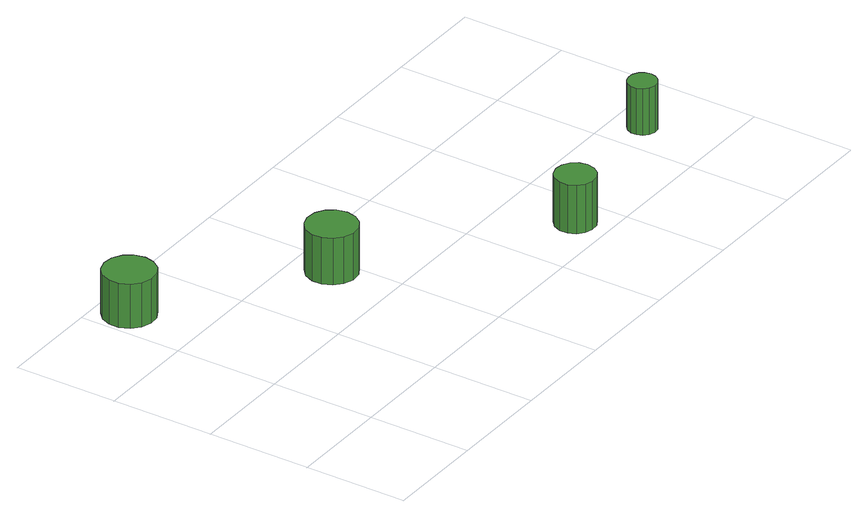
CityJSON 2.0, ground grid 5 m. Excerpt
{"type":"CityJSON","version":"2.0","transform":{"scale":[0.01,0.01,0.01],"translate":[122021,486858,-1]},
"CityObjects":{
"tree1":{"type":"SolitaryVegetationObject","attributes":{"function":"something"},"geometry":[{"type":"MultiSurface","lod":"1","boundaries":[[[0,1,2,3,4,5,6,7,8,9,10,11,12,13,14]],[[15,16,17,18,19,20,21,22,23,24,25,26,27,28,29]],[[0,29,28,1]],[[1,28,27,2]],[[2,27,26,3]],[[3,26,25,4]],[[4,25,24,5]],[[5,24,23,6]],[[6,23,22,7]],[[7,22,21,8]],[[8,21,20,9]],[[9,20,19,10]],[[10,19,18,11]],[[11,18,17,12]],[[12,17,16,13]],[[13,16,15,14]],[[14,15,29,0]]]}]},
"tree2":{"type":"SolitaryVegetationObject","attributes":{"function":"something"},"geometry":[{"type":"MultiSurface","lod":"1","boundaries":[[[30,31,32,33,34,35,36,37,38,39,40,41,42,43,44]],[[45,46,47,48,49,50,51,52,53,54,55,56,57,58,59]],[[30,59,58,31]],[[31,58,57,32]],[[32,57,56,33]],[[33,56,55,34]],[[34,55,54,35]],[[35,54,53,36]],[[36,53,52,37]],[[37,52,51,38]],[[38,51,50,39]],[[39,50,49,40]],[[40,49,48,41]],[[41,48,47,42]],[[42,47,46,43]],[[43,46,45,44]],[[44,45,59,30]]]}]},
"tree3":{"type":"SolitaryVegetationObject","attributes":{"function":"something"},"geometry":[{"type":"MultiSurface","lod":"1","boundaries":[[[60,61,62,63,64,65,66,67,68,69,70,71,72,73,74]],[[75,76,77,78,79,80,81,82,83,84,85,86,87,88,89]],[[60,89,88,61]],[[61,88,87,62]],[[62,87,86,63]],[[63,86,85,64]],[[64,85,84,65]],[[65,84,83,66]],[[66,83,82,67]],[[67,82,81,68]],[[68,81,80,69]],[[69,80,79,70]],[[70,79,78,71]],[[71,78,77,72]],[[72,77,76,73]],[[73,76,75,74]],[[74,75,89,60]]]}]},
"tree4":{"type":"SolitaryVegetationObject","attributes":{"function":"something"}},
"tree5":{"type":"SolitaryVegetationObject","attributes":{"function":"something"},"geometry":[{"type":"MultiSurface","lod":"1","boundaries":[[[90,91,92,93,94,95,96,97,98,99,100,101,102,103,104]],[[105,106,107,108,109,110,111,112,113,114,115,116,117,118,119]],[[90,119,118,91]],[[91,118,117,92]],[[92,117,116,93]],[[93,116,115,94]],[[94,115,114,95]],[[95,114,113,96]],[[96,113,112,97]],[[97,112,111,98]],[[98,111,110,99]],[[99,110,109,100]],[[100,109,108,101]],[[101,108,107,102]],[[102,107,106,103]],[[103,106,105,104]],[[104,105,119,90]]]}]}
},
"vertices":[
[259,1341,318],[248,1392,318],[218,1433,318],[173,1459,318],[122,1465,318],[73,1449,318],[34,1414,318],[13,1367,318],[13,1316,318],[34,1268,318],[73,1234,318],[122,1218,318],[173,1223,318],[218,1249,318],[248,1291,318],[248,1291,95],[218,1249,95],[173,1223,95],[122,1218,95],[73,1234,95],[34,1268,95],[13,1316,95],[13,1367,95],[34,1414,95],[73,1449,95],[122,1465,95],[173,1459,95],[218,1433,95],[248,1392,95],[259,1341,95],
[1042,813,327],[1032,862,327],[1002,903,327],[959,928,327],[909,933,327],[861,918,327],[823,884,327],[803,838,327],[803,788,327],[823,742,327],[861,709,327],[909,693,327],[959,698,327],[1002,723,327],[1032,764,327],[1032,764,92],[1002,723,92],[959,698,92],[909,693,92],[861,709,92],[823,742,92],[803,788,92],[803,838,92],[823,884,92],[861,918,92],[909,933,92],[959,928,92],[1002,903,92],[1032,862,92],[1042,813,92],
[1940,162,332],[1931,201,332],[1908,233,332],[1873,253,332],[1833,258,332],[1795,245,332],[1765,218,332],[1749,182,332],[1749,141,332],[1765,105,332],[1795,78,332],[1833,66,332],[1873,70,332],[1908,90,332],[1931,122,332],[1931,122,88],[1908,90,88],[1873,70,88],[1833,66,88],[1795,78,88],[1765,105,88],[1749,141,88],[1749,182,88],[1765,218,88],[1795,245,88],[1833,258,88],[1873,253,88],[1908,233,88],[1931,201,88],[1940,162,88],
[2730,356,324],[2724,384,324],[2707,407,324],[2683,421,324],[2655,424,324],[2628,416,324],[2606,397,324],[2595,371,324],[2595,342,324],[2606,316,324],[2628,297,324],[2655,288,324],[2683,291,324],[2707,306,324],[2724,329,324],[2724,329,89],[2707,306,89],[2683,291,89],[2655,288,89],[2628,297,89],[2606,316,89],[2595,342,89],[2595,371,89],[2606,397,89],[2628,416,89],[2655,424,89],[2683,421,89],[2707,407,89],[2724,384,89],[2730,356,89]
]}
